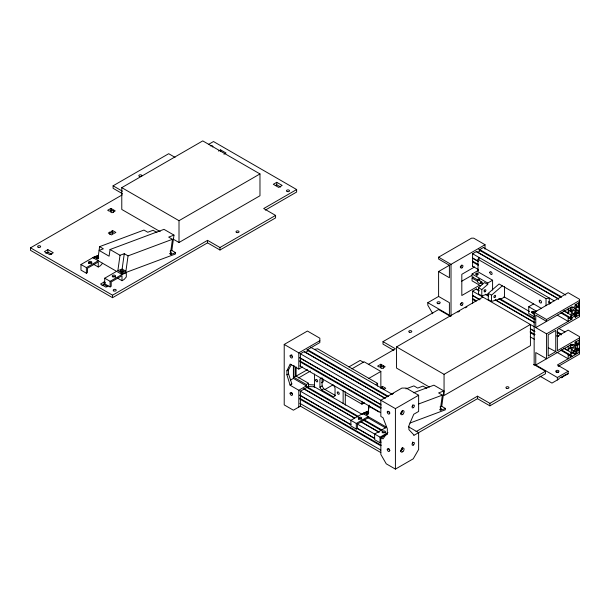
<?xml version="1.0" encoding="UTF-8"?>
<svg xmlns="http://www.w3.org/2000/svg" width="610" height="610" viewBox="0 0 610 610"><rect width="100%" height="100%" fill="white"/><g stroke="black" fill="none" stroke-linecap="round" stroke-linejoin="round"><path stroke-width="0.91" d="M323.193 379.13L323.193 381.845L321.569 382.775M343.14 403.706L343.14 390.613M345.298 405.154L345.298 394.754M432.757 313.738L427.808 305.168L427.808 302.682L438.605 296.445L438.605 271.511L450.066 264.892M476.936 275.873L476.936 273.066L478.553 274.004L476.936 274.935L475.312 274.004L476.936 273.066M555.748 351.604L555.748 330.414L548.192 334.776L548.192 355.973L555.748 351.604L548.459 347.799M557.365 379.969L557.365 377.483L568.162 371.246L557.365 365.009L578.959 352.542L578.959 348.18L577.609 348.958L575.283 347.616M572.851 314.424L575.184 315.767L575.184 317.322L578.959 315.141L578.959 302.674L575.184 304.855L575.184 306.418L571.944 308.286L571.944 306.731L535.771 327.608L535.771 315.141L546.568 321.378L546.568 319.503L534.154 312.335L534.154 365.245M577.609 348.958L577.609 345.222L578.959 344.437L578.959 340.075L575.184 342.256L575.184 343.819L571.944 345.687L570.388 344.787M578.959 302.674L578.959 306.914L578.257 307.318L576.61 306.365M93.932 258.266L94.115 256.932L98.37 255.338M156.915 232.479L153.072 230.26L147.757 232.25L143.975 230.061L99.59 246.654L97.897 259.113L94.115 256.932M170.053 251.137L171.829 250.474L173.987 235.109L163.999 229.345L110.036 249.513L109.099 256.192L99.117 250.428L103.364 248.834L99.59 246.654M121.649 272.822L117.867 270.642L120.025 255.277L124.28 253.691L128.054 255.872L172.447 239.28L170.289 254.644L175.604 252.654L175.421 253.996L121.459 274.157L121.649 272.822L125.904 271.236L128.054 255.872M117.867 270.642L122.122 269.056L124.28 253.691M363.842 414.099L364.025 412.764L368.28 411.171L369.134 405.093M439.97 406.969L441.739 406.306L443.897 390.941L438.582 392.932L442.357 395.112L440.199 410.477L445.521 408.486L445.33 409.821L409.95 423.05M478.316 270.405L472.071 274.004L472.071 276.81L477.325 279.746A2.287 1.319 60 0 1 478.82 279.456A2.287 1.319 60 0 1 480.322 281.477C482.823 281.584 483.631 285.915 480.322 282.91A2.287 1.319 60 0 1 478.82 283.2A2.287 1.319 60 0 1 477.325 281.179L472.071 278.053L472.071 280.859L480.611 285.785M534.695 315.202A2.287 1.319 60 0 1 534.009 313.906C531.447 313.746 530.753 309.522 534.009 312.472A2.287 1.319 60 0 1 535.29 312.076M293.936 365.36L293.936 377.354L306.35 384.521L306.35 385.894L298.793 390.255L290.154 385.268L286.913 374.799L286.913 370.804L290.154 364.071L298.793 369.058L302.568 366.877M290.154 385.268L291.771 384.33L291.771 383.713L288.538 373.861L288.538 369.873L291.366 364.528M561.452 312.45L568.863 316.735L568.863 318.481L569.679 318.008L571.265 315.217L571.265 311.481L569.679 310.528L568.863 311.001L568.863 312.739L568.162 313.151L564.044 310.772M561.452 349.85L568.863 354.135L568.863 355.882L569.679 355.409L571.265 352.618L571.265 348.882L569.679 347.929L568.863 348.401L568.863 350.14L568.162 350.552L564.044 348.173M492.59 290.032L492.59 280.234L478.011 271.824L478.011 259.357L479.094 257.489L479.094 259.265M571.837 307.6L570.319 308.469L570.319 309.407L571.944 310.315L575.184 308.439L576.801 305.671L576.801 304.733L575.291 305.602L575.291 304.794M570.19 317.497L571.837 318.443L570.319 319.32L571.944 315.614L575.184 313.738L576.801 314.646L576.801 315.576L575.291 316.453L575.291 317.261M571.837 345.001L570.319 345.87L570.319 346.808L571.944 347.715L575.184 345.839L576.801 343.072L576.801 342.134L575.291 343.003L575.291 342.195M102.572 263.253L100.406 265.746L98.248 266.989L93.62 264.321M481.793 295.819L478.553 293.951L478.553 287.714L484.492 282.575L487.733 284.443L481.793 289.59L481.793 295.819L488.091 294.005M504.462 286.38L504.462 297.07L502.304 298.313L491.507 301.431L488.267 299.563L488.267 293.326L499.064 283.978L541.375 308.401M491.507 301.431L491.507 295.194L502.304 285.846M122.404 193.675L113.094 188.299L113.094 185.806L168.696 153.705L175.032 157.357M160.201 231.64L121.779 209.459L121.779 187.644L202.756 140.895L259.974 173.934L259.974 195.749L179.004 242.498L173.278 239.196M208.559 144.395L213.5 141.543L296.635 189.542L296.635 192.036L265.35 210.099M296.635 189.542L263.703 208.551L275.583 215.414L275.583 217.907L219.981 250.008L207.56 242.841L112.553 297.688L30.5 250.321L30.5 247.828L122.236 194.864M110.921 208.406L107.68 210.275L109.304 211.212L112.545 209.337L110.921 208.406L110.921 210.9M113.62 209.962L110.379 211.83L112.004 212.768L115.244 210.9L113.62 209.962L113.62 212.455M47.885 249.635L44.431 251.625L49.829 254.744L53.283 252.746L47.885 249.635L47.885 252.128L45.811 253.325M218.555 151.097L220.629 149.9L226.02 153.018L223.954 154.216M109.922 232.113L108.305 233.05L111.546 234.919L113.163 233.981L109.922 232.113L109.922 234.606M112.621 230.557L111.005 231.487L114.245 233.363L115.862 232.425L112.621 230.557L112.621 233.05M98.248 266.989L98.248 262.003L87.451 268.24L87.451 272.601L86.376 273.227L80.977 270.108L80.977 264.496L92.85 257.641L97.173 256.032M80.977 264.496L86.376 267.615L98.248 260.76M121.779 187.644L179.004 220.683L259.974 173.934M104.722 278.206L110.113 281.324L121.992 274.469L126.308 272.853L126.308 276.963L124.15 279.456L121.992 280.699L121.992 275.712L111.195 281.95L111.195 286.311L110.113 286.936L104.722 283.818L104.722 278.206L116.594 271.351M105.568 282.933L104.02 282.041L100.566 284.039L105.965 287.158L108.039 285.96M276.765 182.314L273.31 184.304L278.709 187.422L282.163 185.432L276.765 182.314L276.765 184.807L280.623 187.034M101.954 285.732L104.02 284.534L107.878 286.761M275.385 185.6L276.765 184.807M30.5 247.828L112.553 295.194L207.56 240.348L219.981 247.515L275.583 215.414M314.447 386.824L308.507 386.511L300.41 391.193L300.41 406.146L293.395 410.202L284.214 404.903L284.214 344.437L307.432 331.039L319.846 338.207L319.846 342.568L307.432 349.736L307.432 351.299L305 352.702M438.605 271.511L449.402 277.741L449.402 265.274L438.605 259.044L438.605 257.176L471.538 238.159L473.695 238.159L485.034 244.709L485.034 249.208M438.605 257.176L451.019 264.344L485.034 244.709M284.214 344.437L298.793 352.854L319.846 340.7M476.395 251.564L472.613 253.745L472.613 266.212M483.41 247.515L479.635 249.696L479.635 251.251L477.203 252.654M304.192 351.604L300.41 353.792L300.41 366.259M286.913 370.804L288.538 369.873M286.913 374.799L288.538 373.861M474.626 266.921L461.816 274.317L461.816 295.507L479.429 285.343M293.936 377.354L307.463 369.668M290.421 380.121L293.395 378.413L306.35 385.894M461.701 281.24L471.538 275.56M298.503 377.956L310.414 371.078M472.071 278.053L473.634 277.154M290.154 384.643L291.771 383.713M477.302 279.822L478.858 278.923M477.302 281.073L479.635 279.723M480.344 282.834L481.908 281.927M306.35 384.521L308.507 383.271L308.507 386.511M393.869 350.399L383.004 344.131L383.004 341.638L438.605 309.537L450.485 316.392M322.088 377.834L319.93 379.084L319.93 387.182L321.546 389.988L333.426 396.851L335.042 395.913L335.042 387.808L333.693 385.474M476.395 288.965L472.613 291.145L472.613 303.612M472.071 274.004L487.733 283.04L492.59 280.234M477.203 290.055L478.82 289.117M348.989 366.877L360.159 360.426L363.674 362.454M319.93 387.182L322.088 385.939L322.088 378.734M351.795 368.897L364.117 361.783L380.853 371.444L380.853 388.524M321.546 389.988L323.704 388.745L335.584 395.6M429.31 387.014L396.553 368.097L396.553 346.907L482.922 297.039M457.889 312.114L459.536 311.161M465.3 307.837L466.947 306.883M324.985 389.47L333.174 384.742M368.394 364.406L395.417 348.806L383.004 341.638M380.831 364.239L377.598 366.107L379.214 367.045L382.455 365.169L380.831 364.239L380.831 366.732M383.53 365.794L380.297 367.662L381.913 368.6L385.154 366.732L383.53 365.794L383.53 368.287M368.531 378.558L380.853 371.444M375.447 384.643L377.605 383.4L317.688 348.806L314.447 349.423M382.539 386.389L380.914 387.319L384.155 389.195L385.772 388.257L382.539 386.389L382.539 388.883M534.314 316.796L528.756 313.586L528.756 306.731L533.613 303.925M345.222 391.666L345.222 394.51L361.959 404.171L364.422 402.752M531.767 312.129L533.323 311.23M531.836 312.312L533.361 311.321M531.882 312.404L533.445 311.504M531.935 312.488L533.498 311.588M531.996 312.564L533.552 311.664M532.057 312.64L533.689 311.801M532.194 312.762L533.826 311.908M533.979 312.549L568.162 292.701L579.5 299.251L579.5 316.704L557.365 329.476L557.365 350.674L579.5 337.894M367.083 411.864L362.767 413.473L350.887 420.328L350.887 425.94L356.286 429.059L357.368 428.433L357.368 424.072L368.165 417.835M299.815 390.85L356.286 423.447L368.165 416.592M444.057 374.334L530.425 324.467L530.425 345.656L444.057 395.524L444.057 374.334L396.553 346.907M546.568 319.503L579.5 300.494M299.815 353.449L395.417 408.639L418.635 395.242L418.635 411.445L413.771 414.251L408.913 425.658L408.913 429.646L413.771 434.823L413.771 435.449L477.47 398.673L489.891 405.841L545.492 373.739L545.492 371.246L533.613 364.383M568.863 316.735L568.162 317.139L568.162 321.378L557.448 315.187M575.787 309.88L578.257 311.306L578.959 310.902L575.665 309.003M575.802 312.572L577.449 313.525L578.257 313.052L578.257 311.306M571.837 319.259L571.944 317.635L575.184 315.767M535.771 327.608L546.568 333.845L571.944 319.198L570.388 318.298M357.506 424.156L380.03 437.156L387.945 432.582M408.547 426.817L418.635 432.642L418.635 449.471L413.237 458.819L395.417 469.105L386.244 463.806L380.846 454.458L380.846 437.629L387.319 433.885M381.105 437.782L387.274 434.213M556.961 336.575L568.162 330.101L579.5 336.651L579.5 354.105L558.188 366.404M362.767 413.473L386.511 427.183L374.631 434.038L374.631 439.65L380.03 442.768L381.105 442.143M416.043 431.644L477.47 396.18L489.891 403.347L545.492 371.246M557.365 377.483L535.771 365.009L571.944 344.131L571.944 345.687M576.61 343.765L578.257 344.719L578.959 344.315M568.863 354.135L568.162 354.54L568.162 358.779L556.625 352.115M578.959 348.302L578.257 348.706L578.257 350.453L577.449 350.925L575.802 349.972M571.837 356.659L571.837 355.844L570.319 356.72L570.319 355.782L571.944 353.007L575.184 351.139L576.801 352.046L576.801 352.976L575.291 353.853L572.82 352.427M568.162 371.246L568.162 373.739L561.147 377.788L562.763 376.85M568.162 373.739L566.545 374.677L566.545 374.052L558.989 378.413L558.989 379.031L551.966 383.088L539.819 376.073M173.987 235.109L168.665 237.099L172.447 239.28M390.804 394.525L393.473 393.526M405.902 388.883L413.893 385.894L417.667 388.082L422.982 386.092L426.825 388.311M413.565 392.779L433.908 385.177L443.897 390.941M418.391 404.072L442.357 395.112M478.011 259.357L546.034 298.625L549.267 298L549.267 304.237M308.507 384.643L314.447 384.956M483.356 247.477L565.775 295.065M478.865 249.124L561.276 296.704M575.154 304.718L576.801 305.671M478.865 249.932L561.276 297.52M477.104 251.816L558.699 298.923M572.706 307.013L575.184 308.439M476.235 251.594L558.646 299.174M575.787 311.626L578.257 313.052M570.297 309.361L571.944 310.315M472.559 253.714L554.154 300.821M575.154 313.692L576.801 314.646M568.794 310.055L571.265 311.481M573.507 313.677L576.801 315.576M472.559 257.954L478.332 261.286M548.382 301.729L550.853 303.155M472.369 258.121L478.141 261.454M549.015 302.377L550.662 303.322M563.853 310.94L571.265 315.217M570.388 316.742L571.944 317.635M472.437 261.065L478.209 264.389M472.559 261.942L478.332 265.274M560.742 312.854L569.679 318.008M472.559 266.181L478.332 269.513M528.756 306.731L536.693 311.313M503.959 296.78L529.51 311.527M559.179 328.66L564.951 331.985M499.468 298.42L534.909 318.877M557.159 331.726L561.276 334.105M575.154 342.118L576.801 343.072M498.644 298.755L534.909 319.693M557.159 332.541L561.276 334.921M478.553 287.714L481.793 289.59M488.267 293.326L491.507 295.194M576.061 344.322L577.609 345.222M486.17 294.455L488.648 295.88M495.236 299.685L534.795 322.53M557.052 335.37L558.699 336.323M572.706 344.414L575.184 345.839M476.235 288.995L479.529 290.901M485.301 294.226L488.595 296.132M495.19 299.937L534.749 322.781M556.999 335.622L558.646 336.575M575.787 349.027L578.257 350.453M570.297 346.762L571.944 347.715M472.559 291.115L534.375 326.8M575.154 351.093L576.801 352.046M569.618 347.929L571.265 348.882M573.507 351.078L576.801 352.976M472.559 295.354L479.978 299.632M530.25 328.66L534.375 331.039M571.989 352.763L575.291 354.662L575.291 353.853M472.369 295.522L479.788 299.807M530.883 329.308L535.008 331.688M563.853 348.34L571.265 352.618M472.437 298.458L476.562 300.837M530.128 331.771L535.077 334.623M570.19 354.898L571.837 355.844M472.559 299.342L475.861 301.248M530.25 332.648L534.375 335.027M560.742 350.254L569.679 355.409M530.25 336.888L534.375 339.267M438.605 296.445L449.402 302.674L449.402 315.141L427.808 302.682M113.094 185.806L122.404 191.182M171.829 250.474L175.604 252.654M441.739 406.306L445.521 408.486M418.635 395.242L406.214 388.074L401.899 388.074L380.846 400.229L380.846 416.432L383.004 417.682L387.319 428.777L387.319 432.764L383.004 438.872L380.846 437.629M310.612 347.212L392.207 394.319M306.944 349.332L388.532 396.439M306.944 350.14L387.708 396.774M305.191 352.031L385.131 398.185M304.314 351.802L385.078 398.437M299.815 357.689L380.587 404.316M299.624 357.856L381.219 404.964M110.036 249.513L120.025 255.277M299.693 360.792L381.288 407.899M299.815 361.677L380.587 408.303M299.815 365.916L380.587 412.543M379.016 412.024L369.027 406.26L367.807 414.945L364.025 412.764M122.122 269.056L125.904 271.236M92.85 257.641L121.992 274.469M308.507 383.271L296.094 376.103L296.094 366.877M313.914 386.519L362.538 414.587M367.479 417.446L385.611 427.915M306.944 386.732L358.039 416.233M363.812 419.566L381.944 430.035M117.364 278.03L121.992 280.699M306.121 387.068L358.039 417.042M359.687 417.995L361.341 418.948M362.988 419.901L381.944 430.843M304.367 388.951L354.639 417.98M360.403 421.304L379.359 432.254M303.49 388.73L354.585 418.231M361.181 422.036L378.49 432.025M299.815 395.082L350.918 424.583M357.506 428.395L374.814 438.384M299.624 395.257L350.719 424.758M357.315 428.563L374.624 438.552M47.885 252.128L51.736 254.355M299.693 398.193L381.288 445.3M299.815 399.077L380.587 445.704M299.815 403.317L380.823 450.081M300.41 406.146L380.823 452.574M577.449 313.525L575.855 312.572L575.855 308.835L578.257 305.572L578.257 307.318M577.449 350.925L575.855 349.972L575.855 346.228L578.257 342.972L578.257 344.719M322.088 385.939L323.704 388.745M568.162 308.912L568.162 313.151M568.162 346.312L568.162 350.552M546.568 333.845L546.568 358.779L535.771 352.542L535.771 365.009M546.034 298.625L546.034 305.747M489.891 403.347L489.891 405.841M487.733 283.04L487.733 284.443M477.47 396.18L477.47 398.673M451.019 264.344L451.019 316.3M395.417 408.639L395.417 469.105M380.03 437.156L380.03 442.768M377.605 383.4L377.605 386.069M361.959 401.327L361.959 404.171M356.286 423.447L356.286 429.059M314.447 374.044L314.447 387.137M298.793 352.854L298.793 369.058M298.793 390.255L298.793 407.083M295.553 367.99L295.553 376.538M293.395 365.512L293.395 378.413M220.629 149.9L220.629 151.562M219.981 247.515L219.981 250.008M207.56 240.348L207.56 242.841M179.004 220.683L179.004 242.498M112.553 295.194L112.553 297.688M110.113 281.324L110.113 286.936M104.02 282.041L104.02 284.534M86.376 267.615L86.376 273.227M292.564 394.151A1.601 0.923 60 0 1 291.717 392.405M292.564 356.751A1.601 0.923 60 0 1 291.755 354.685M461.297 302.842A1.601 0.923 -60 0 1 460.199 304.443M461.335 265.083A1.601 0.923 -60 0 1 460.199 267.043M437.805 303.75A1.601 0.923 0 0 1 439.406 303.75M556.228 372.458A1.601 0.923 0 0 1 558.501 372.458M440.1 409.47A1.525 0.717 8 0 1 440.466 409.577M366.541 413.893A1.525 0.717 8 0 1 368.234 413.74M368.059 413.778A1.525 0.717 8 0 1 366.579 412.718A1.525 0.717 8 0 1 368.791 412.512M440.29 408.136A1.525 0.717 8 0 1 441.411 409.043A1.525 0.717 8 0 1 439.917 409.508M484.157 289.963A1.22 0.702 -60 0 1 484.02 290.253M382.188 432.856A1.677 0.968 0 0 1 383.804 432.132A1.677 0.968 0 0 1 385.428 432.856M366.389 413.961A1.525 0.717 8 0 1 368.28 413.466M358.383 419.398A1.677 0.968 0 0 1 359.633 418.46A1.677 0.968 0 0 1 361.517 418.91M169.801 253.569A1.525 0.717 8 0 1 171.113 254.073M120.376 271.778A1.525 0.717 8 0 1 122.442 271.732M96.624 258.06A1.525 0.717 8 0 1 98.69 258.015M98.538 257.961A1.525 0.717 8 0 1 96.616 257.062A1.525 0.717 8 0 1 98.515 256.566M170.381 252.304A1.525 0.717 8 0 1 171.501 253.211A1.525 0.717 8 0 1 170.007 253.676M120.414 271.496A1.525 0.717 8 0 1 123.037 271.778M112.438 276.787A1.677 0.968 0 0 1 114.329 276.338A1.677 0.968 0 0 1 115.572 277.275M96.67 257.794A1.525 0.717 8 0 1 98.37 257.633M88.534 263.314A1.677 0.968 0 0 1 90.15 262.597A1.677 0.968 0 0 1 91.774 263.314M210.259 145.912A1.525 0.884 0 0 1 212.272 145.836A1.525 0.884 0 0 1 212.661 146.972M412.711 441.953A1.601 0.923 -60 0 1 412.185 443.729M412.749 404.872A1.601 0.923 -60 0 1 412.185 406.329M390.019 450.47A1.601 0.923 60 0 1 388.89 448.502M390.019 413.069A1.601 0.923 60 0 1 388.928 411.468M402.387 410.37A2.287 1.319 -60 0 1 400.396 413.809M402.219 447.412A2.287 1.319 -60 0 1 402.104 449.555A2.287 1.319 -60 0 1 400.396 451.209M402.12 447.999A1.906 1.106 -60 0 1 400.473 450.866M402.165 410.98A1.906 1.106 -60 0 1 400.473 413.466M290.101 393.343A1.601 0.923 60 0 0 291.801 395.455A1.601 0.923 60 0 0 291.801 393.191A1.601 0.923 60 0 0 290.101 393.343M290.101 355.943A1.601 0.923 60 0 0 291.801 358.055A1.601 0.923 60 0 0 291.801 355.79A1.601 0.923 60 0 0 290.101 355.943M437.805 303.483A1.601 0.923 0 0 0 440.207 302.682A1.601 0.923 0 0 0 437.805 301.881A1.601 0.923 0 0 0 437.805 303.483M462.113 305.168A1.601 0.923 -60 0 0 462.616 302.682A1.601 0.923 -60 0 0 460.725 304.367A1.601 0.923 -60 0 0 462.113 305.168M462.113 267.767A1.601 0.923 -60 0 0 462.616 265.281A1.601 0.923 -60 0 0 460.725 266.966A1.601 0.923 -60 0 0 462.113 267.767M556.236 371.902A1.601 0.923 0 0 0 558.913 371.482A1.601 0.923 0 0 0 556.953 370.354A1.601 0.923 0 0 0 556.236 371.902M539.232 300.928A1.601 0.923 60 0 0 540.933 303.048A1.601 0.923 60 0 0 540.933 300.776A1.601 0.923 60 0 0 539.232 300.928M489.845 272.594A1.601 0.923 60 0 0 491.66 274.508A1.601 0.923 60 0 0 491.401 272.106A1.601 0.923 60 0 0 489.845 272.594M485.255 291.664A1.22 0.702 -60 0 0 485.644 289.773A1.22 0.702 -60 0 0 484.195 291.054A1.22 0.702 -60 0 0 485.255 291.664M494.969 297.276A1.22 0.702 -60 0 0 495.358 295.385A1.22 0.702 -60 0 0 493.917 296.666A1.22 0.702 -60 0 0 494.969 297.276M337.307 392.55A1.373 0.793 60 0 0 338.763 394.365A1.373 0.793 60 0 0 338.763 392.421A1.373 0.793 60 0 0 337.307 392.55M315.713 380.083A1.373 0.793 60 0 0 317.169 381.898A1.373 0.793 60 0 0 317.169 379.954A1.373 0.793 60 0 0 315.713 380.083M382.966 432.696A1.677 0.968 0 0 0 385.489 431.857A1.677 0.968 0 0 0 382.966 431.018A1.677 0.968 0 0 0 382.966 432.696M359.221 418.986A1.677 0.968 0 0 0 361.745 418.147A1.677 0.968 0 0 0 359.221 417.309A1.677 0.968 0 0 0 359.221 418.986M120.818 271.336A1.525 0.717 8 0 0 123.35 271.282A1.525 0.717 8 0 0 121.481 270.2A1.525 0.717 8 0 0 120.818 271.336M112.705 276.711A1.677 0.968 0 0 0 115.519 276.277A1.677 0.968 0 0 0 113.46 275.087A1.677 0.968 0 0 0 112.705 276.711M88.969 263.002A1.677 0.968 0 0 0 91.774 262.567A1.677 0.968 0 0 0 89.716 261.377A1.677 0.968 0 0 0 88.969 263.002M113.78 290.909A1.525 0.884 0 0 0 116.228 290.322A1.525 0.884 0 0 0 114.131 289.399A1.525 0.884 0 0 0 113.78 290.909M38.209 247.279A1.525 0.884 0 0 0 40.649 246.692A1.525 0.884 0 0 0 38.552 245.761A1.525 0.884 0 0 0 38.209 247.279M236.756 232.54A1.525 0.884 0 0 0 239.051 231.777A1.525 0.884 0 0 0 236.756 231.007A1.525 0.884 0 0 0 236.756 232.54M139.591 176.435A1.525 0.884 0 0 0 141.878 175.672A1.525 0.884 0 0 0 139.591 174.91A1.525 0.884 0 0 0 139.591 176.435M287.234 191.555A1.525 0.884 0 0 0 289.521 190.793A1.525 0.884 0 0 0 287.234 190.023A1.525 0.884 0 0 0 287.234 191.555M413.527 444.957A1.601 0.923 -60 0 0 414.037 442.471A1.601 0.923 -60 0 0 412.139 444.156A1.601 0.923 -60 0 0 413.527 444.957M413.527 407.556A1.601 0.923 -60 0 0 414.037 405.07A1.601 0.923 -60 0 0 412.139 406.756A1.601 0.923 -60 0 0 413.527 407.556M387.266 449.44A1.601 0.923 60 0 0 388.966 451.553A1.601 0.923 60 0 0 388.966 449.288A1.601 0.923 60 0 0 387.266 449.44M387.266 412.04A1.601 0.923 60 0 0 388.966 414.152A1.601 0.923 60 0 0 388.966 411.887A1.601 0.923 60 0 0 387.266 412.04M402.859 414.259A2.287 1.319 -60 0 0 403.584 410.713A2.287 1.319 -60 0 0 400.877 413.115A2.287 1.319 -60 0 0 402.859 414.259M402.859 451.659A2.287 1.319 -60 0 0 403.584 448.114A2.287 1.319 -60 0 0 400.877 450.515A2.287 1.319 -60 0 0 402.859 451.659M573.911 313.327A1.906 1.106 -60 0 0 574.513 310.376A1.906 1.106 -60 0 0 572.256 312.373A1.906 1.106 -60 0 0 573.911 313.327M573.911 350.727A1.906 1.106 -60 0 0 574.513 347.776A1.906 1.106 -60 0 0 572.256 349.774A1.906 1.106 -60 0 0 573.911 350.727M506.674 388.372A1.525 0.884 0 0 0 508.961 387.602A1.525 0.884 0 0 0 506.674 386.839A1.525 0.884 0 0 0 506.674 388.372M409.501 332.267A1.525 0.884 0 0 0 411.796 331.504A1.525 0.884 0 0 0 409.501 330.742A1.525 0.884 0 0 0 409.501 332.267"/></g></svg>
